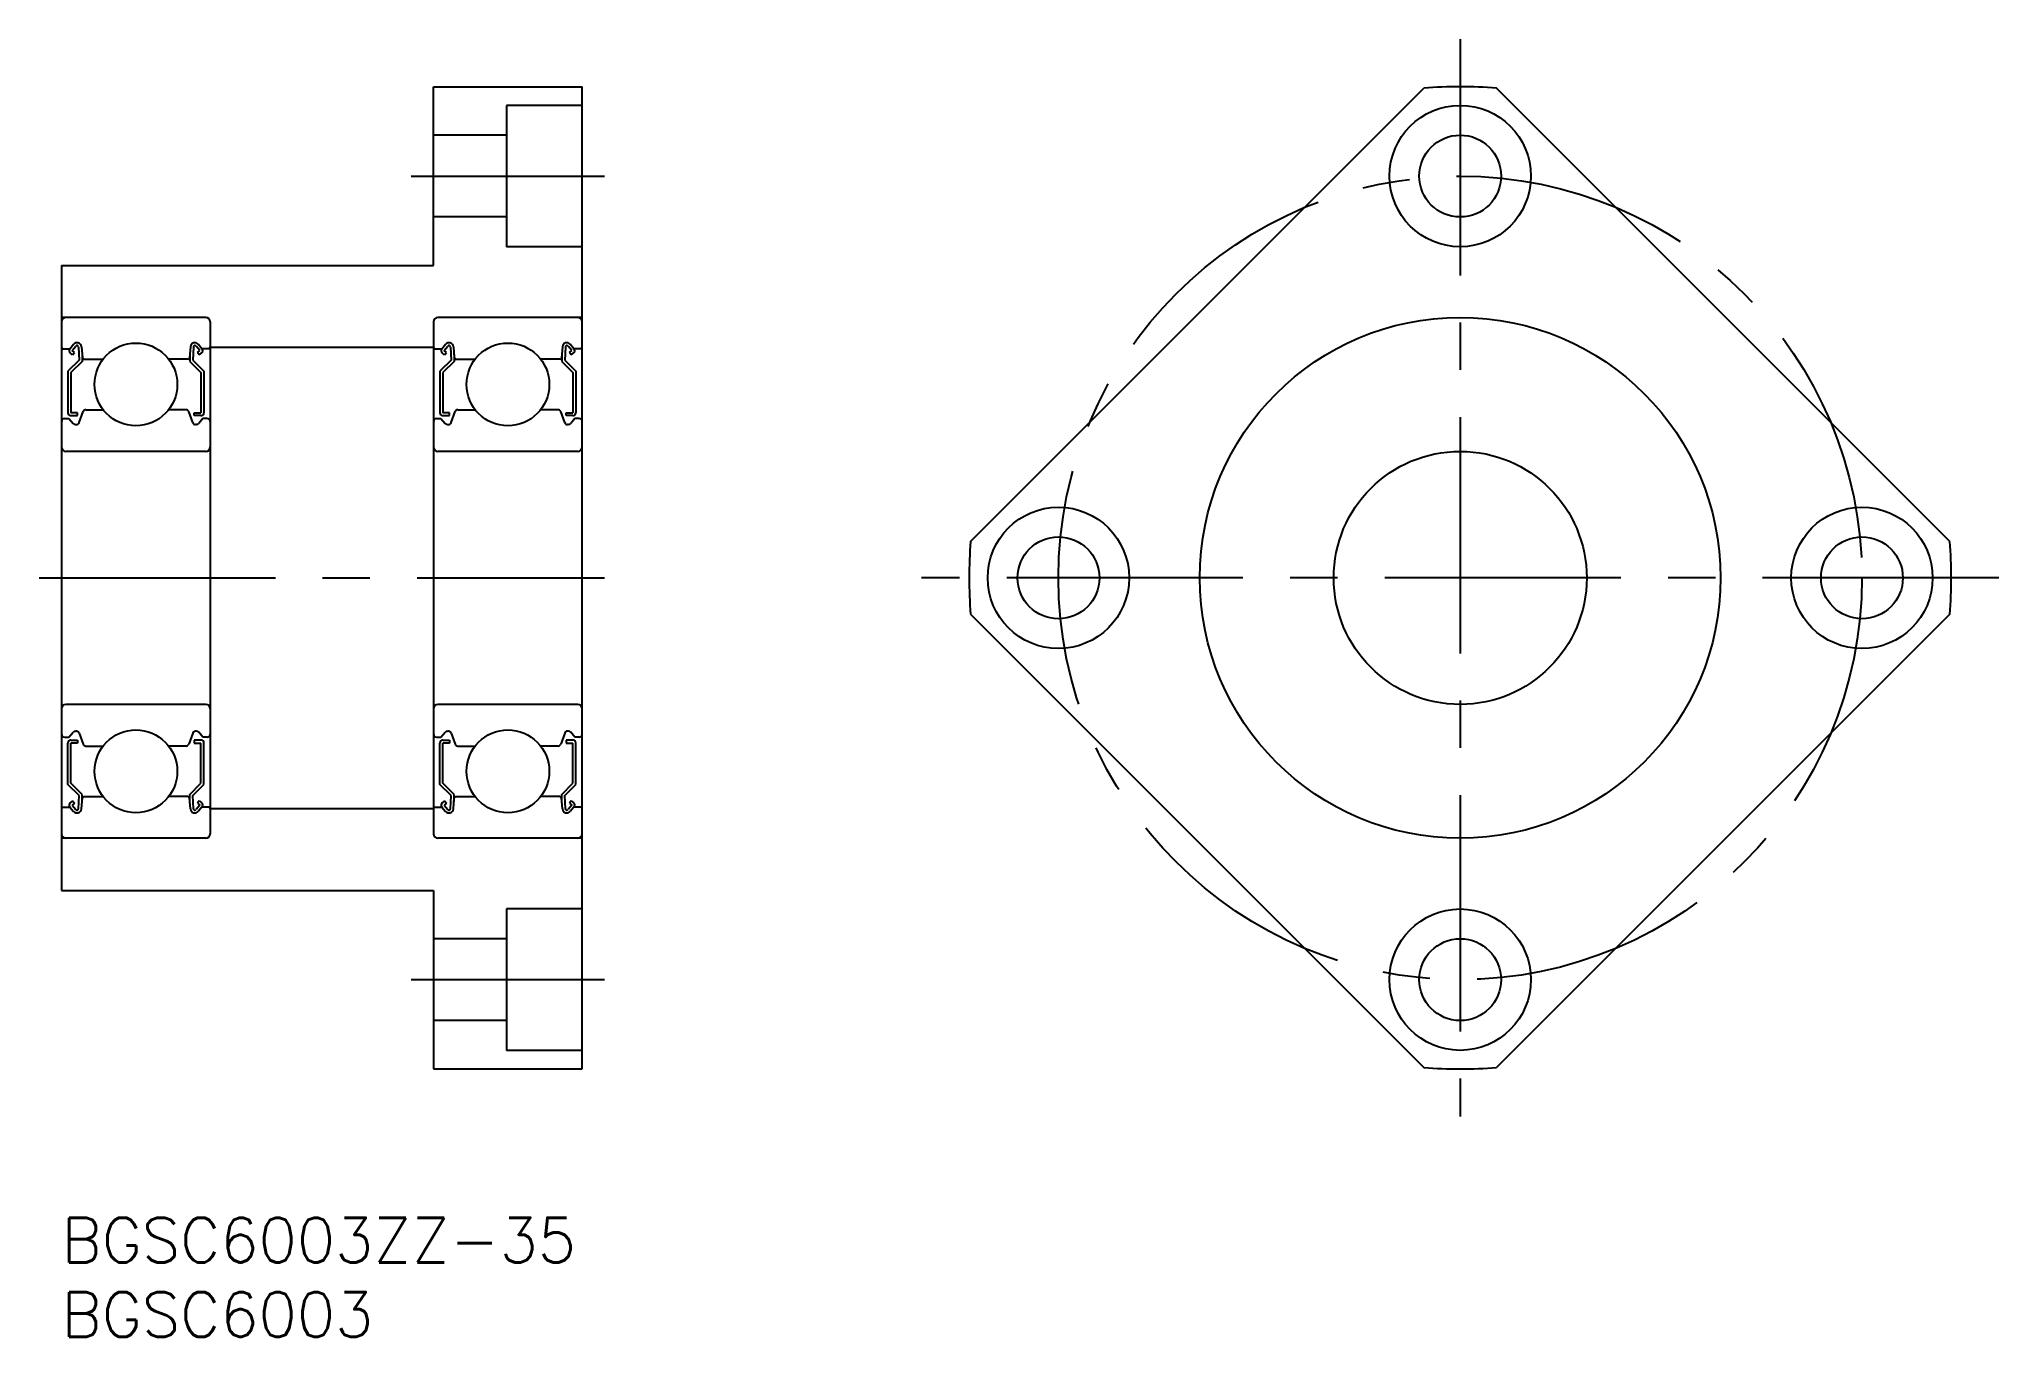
# Model space of a CAD drawing. Extents: x -2 to 130, y -8 to 79.
import ezdxf

# ---------------------------------------------------------------- set-up
doc = ezdxf.new("R2010")
doc.units = 0
doc.header["$LTSCALE"] = 0.5
doc.linetypes.add('CENTER', pattern=[50.8, 31.75, -6.35, 6.35, -6.35])
for name, color, linetype in [('MSM_CENTER', 1, 'CENTER'), ('MSM_CONTINUOUS', 7, 'CONTINUOUS'), ('MSM_PART_NUMBER', 7, 'CONTINUOUS')]:
    doc.layers.add(name, color=color, linetype=linetype)
doc.styles.get("Standard").update_dxf_attribs({"font": 'txt.shx', "height": 3, "bigfont": 'bigfont.shx'})

# ---------------------------------------------------------------- blocks, each defined once
blk = doc.blocks.new('*U1')
at = {"layer": 'MSM_PART_NUMBER'}
blk.add_text('BGSC6003ZZ-35', height=3, dxfattribs=at).set_placement((0, -3))
blk = doc.blocks.new('*U2')
at = {"layer": 'MSM_PART_NUMBER'}
blk.add_text('BGSC6003', height=3, dxfattribs=at).set_placement((0, -8))

msp = doc.modelspace()

# ---------------------------------------------------------------- linework, layer by layer
at = {"layer": 'MSM_CENTER'}
for p, q in [((94, 79.2), (94, 6.8)), ((23.5, 70), (36.5, 70)), ((-1.5, 43), (36.5, 43)), ((130.2, 43), (57.8, 43)), ((23.5, 16), (36.5, 16))]:
    msp.add_line(p, q, dxfattribs=at)
msp.add_circle((94, 43), 27, dxfattribs=at)
at = {"layer": 'MSM_CONTINUOUS'}
for p, q in [((25, 64), (25, 76)), ((25, 76), (35, 76)), ((35, 10), (35, 76)), ((61.09, 45.45), (91.55, 75.91)), ((126.91, 45.45), (96.45, 75.91)), ((29.9, 74.75), (29.9, 65.25)), ((35, 74.75), (29.9, 74.75)), ((29.9, 72.75), (25, 72.75)), ((29.9, 67.25), (25, 67.25)), ((35, 65.25), (29.9, 65.25)), ((0, 64), (25, 64)), ((0, 64), (0, 22)), ((9.7, 60.5), (0, 60.5)), ((10, 60.2), (10, 25.8)), ((25, 60.2), (25, 25.8)), ((35, 60.5), (25.3, 60.5)), ((0.1, 58.4), (0.56, 58.4)), ((0.56, 58.4), (0.81, 58.7)), ((0.74, 57.99), (0.58, 58.12)), ((0.71, 58.27), (0.96, 58.57)), ((0.87, 58.14), (0.71, 58.27)), ((0.74, 57.99), (0.87, 58.14)), ((1.14, 58.51), (1.18, 57.63)), ((1.34, 58.53), (1.4, 57.79)), ((1.38, 58.02), (1.38, 57.55)), ((8.66, 58.53), (8.6, 57.79)), ((8.62, 58.02), (8.62, 57.55)), ((8.86, 58.51), (8.82, 57.63)), ((9.29, 58.27), (9.04, 58.57)), ((9.13, 58.14), (9.29, 58.27)), ((9.26, 57.99), (9.13, 58.14)), ((9.44, 58.4), (9.19, 58.7)), ((9.26, 57.99), (9.42, 58.12)), ((9.9, 58.4), (9.44, 58.4)), ((10, 58.5), (25, 58.5)), ((25.1, 58.4), (25.56, 58.4)), ((25.56, 58.4), (25.81, 58.7)), ((25.74, 57.99), (25.58, 58.12)), ((25.71, 58.27), (25.96, 58.57)), ((25.87, 58.14), (25.71, 58.27)), ((25.74, 57.99), (25.87, 58.14)), ((26.14, 58.51), (26.18, 57.63)), ((26.34, 58.53), (26.4, 57.79)), ((26.38, 58.02), (26.38, 57.55)), ((33.66, 58.53), (33.6, 57.79)), ((33.62, 58.02), (33.62, 57.55)), ((33.86, 58.51), (33.82, 57.63)), ((34.29, 58.27), (34.04, 58.57)), ((34.13, 58.14), (34.29, 58.27)), ((34.26, 57.99), (34.13, 58.14)), ((34.44, 58.4), (34.19, 58.7)), ((34.26, 57.99), (34.42, 58.12)), ((34.9, 58.4), (34.44, 58.4)), ((1.18, 57.63), (0.43, 56.88)), ((0.43, 56.88), (0.43, 54.1)), ((1.38, 57.55), (0.63, 56.8)), ((0.63, 56.8), (0.63, 54.1)), ((1.5, 57.7), (2.8, 57.7)), ((8.5, 57.7), (7.2, 57.7)), ((8.62, 57.55), (9.37, 56.8)), ((8.82, 57.63), (9.57, 56.88)), ((9.37, 56.8), (9.37, 54.1)), ((9.57, 56.88), (9.57, 54.1)), ((26.18, 57.63), (25.43, 56.88)), ((25.43, 56.88), (25.43, 54.1)), ((26.38, 57.55), (25.63, 56.8)), ((25.63, 56.8), (25.63, 54.1)), ((26.5, 57.7), (27.8, 57.7)), ((33.5, 57.7), (32.2, 57.7)), ((33.62, 57.55), (34.37, 56.8)), ((33.82, 57.63), (34.57, 56.88)), ((34.37, 56.8), (34.37, 54.1)), ((34.57, 56.88), (34.57, 54.1)), ((1.08, 54.1), (0.63, 54.1)), ((1.08, 53.9), (1.08, 54.1)), ((1.18, 53.43), (1.45, 54.17)), ((1.64, 54.3), (2.8, 54.3)), ((8.36, 54.3), (7.2, 54.3)), ((8.82, 53.43), (8.55, 54.17)), ((8.92, 54.1), (9.37, 54.1)), ((8.92, 53.9), (8.92, 54.1)), ((26.08, 54.1), (25.63, 54.1)), ((26.08, 53.9), (26.08, 54.1)), ((26.18, 53.43), (26.45, 54.17)), ((26.64, 54.3), (27.8, 54.3)), ((33.36, 54.3), (32.2, 54.3)), ((33.82, 53.43), (33.55, 54.17)), ((33.92, 54.1), (34.37, 54.1)), ((33.92, 53.9), (33.92, 54.1)), ((0.2, 53.7), (0.5, 53.7)), ((0.5, 53.7), (0.78, 53.37)), ((0.63, 53.9), (1.08, 53.9)), ((0.93, 53.3), (0.99, 53.3)), ((9.37, 53.9), (8.92, 53.9)), ((9.07, 53.3), (9.01, 53.3)), ((9.5, 53.7), (9.22, 53.37)), ((9.8, 53.7), (9.5, 53.7)), ((25.2, 53.7), (25.5, 53.7)), ((25.5, 53.7), (25.78, 53.37)), ((25.63, 53.9), (26.08, 53.9)), ((25.93, 53.3), (25.99, 53.3)), ((34.37, 53.9), (33.92, 53.9)), ((34.07, 53.3), (34.01, 53.3)), ((34.5, 53.7), (34.22, 53.37)), ((34.8, 53.7), (34.5, 53.7)), ((9.7, 51.5), (0.3, 51.5)), ((34.7, 51.5), (25.3, 51.5)), ((61.09, 40.55), (91.55, 10.09)), ((126.91, 40.55), (96.45, 10.09)), ((9.7, 34.5), (0.3, 34.5)), ((34.7, 34.5), (25.3, 34.5)), ((0.2, 32.3), (0.5, 32.3)), ((0.43, 29.12), (0.43, 31.9)), ((0.5, 32.3), (0.78, 32.63)), ((0.63, 32.1), (1.08, 32.1)), ((0.63, 29.2), (0.63, 31.9)), ((1.08, 31.9), (0.63, 31.9)), ((0.93, 32.7), (0.99, 32.7)), ((1.08, 32.1), (1.08, 31.9)), ((1.18, 32.57), (1.45, 31.83)), ((1.64, 31.7), (2.8, 31.7)), ((8.36, 31.7), (7.2, 31.7)), ((8.82, 32.57), (8.55, 31.83)), ((9.37, 32.1), (8.92, 32.1)), ((8.92, 32.1), (8.92, 31.9)), ((8.92, 31.9), (9.37, 31.9)), ((9.07, 32.7), (9.01, 32.7)), ((9.5, 32.3), (9.22, 32.63)), ((9.37, 29.2), (9.37, 31.9)), ((9.8, 32.3), (9.5, 32.3)), ((9.57, 29.12), (9.57, 31.9)), ((25.2, 32.3), (25.5, 32.3)), ((25.43, 29.12), (25.43, 31.9)), ((25.5, 32.3), (25.78, 32.63)), ((25.63, 32.1), (26.08, 32.1)), ((25.63, 29.2), (25.63, 31.9)), ((26.08, 31.9), (25.63, 31.9)), ((25.93, 32.7), (25.99, 32.7)), ((26.08, 32.1), (26.08, 31.9)), ((26.18, 32.57), (26.45, 31.83)), ((26.64, 31.7), (27.8, 31.7)), ((33.36, 31.7), (32.2, 31.7)), ((33.82, 32.57), (33.55, 31.83)), ((34.37, 32.1), (33.92, 32.1)), ((33.92, 32.1), (33.92, 31.9)), ((33.92, 31.9), (34.37, 31.9)), ((34.07, 32.7), (34.01, 32.7)), ((34.5, 32.3), (34.22, 32.63)), ((34.37, 29.2), (34.37, 31.9)), ((34.8, 32.3), (34.5, 32.3)), ((34.57, 29.12), (34.57, 31.9)), ((1.18, 28.37), (0.43, 29.12)), ((1.38, 28.45), (0.63, 29.2)), ((8.62, 28.45), (9.37, 29.2)), ((8.82, 28.37), (9.57, 29.12)), ((26.18, 28.37), (25.43, 29.12)), ((26.38, 28.45), (25.63, 29.2)), ((33.62, 28.45), (34.37, 29.2)), ((33.82, 28.37), (34.57, 29.12)), ((0.74, 28.01), (0.58, 27.88)), ((0.87, 27.86), (0.71, 27.73)), ((0.71, 27.73), (0.96, 27.43)), ((0.74, 28.01), (0.87, 27.86)), ((1.14, 27.49), (1.18, 28.37)), ((1.34, 27.47), (1.4, 28.21)), ((1.38, 27.98), (1.38, 28.45)), ((1.5, 28.3), (2.8, 28.3)), ((8.5, 28.3), (7.2, 28.3)), ((8.66, 27.47), (8.6, 28.21)), ((8.62, 27.98), (8.62, 28.45)), ((8.86, 27.49), (8.82, 28.37)), ((9.29, 27.73), (9.04, 27.43)), ((9.26, 28.01), (9.13, 27.86)), ((9.13, 27.86), (9.29, 27.73)), ((9.26, 28.01), (9.42, 27.88)), ((25.74, 28.01), (25.58, 27.88)), ((25.87, 27.86), (25.71, 27.73)), ((25.71, 27.73), (25.96, 27.43)), ((25.74, 28.01), (25.87, 27.86)), ((26.14, 27.49), (26.18, 28.37)), ((26.34, 27.47), (26.4, 28.21)), ((26.38, 27.98), (26.38, 28.45)), ((26.5, 28.3), (27.8, 28.3)), ((33.5, 28.3), (32.2, 28.3)), ((33.66, 27.47), (33.6, 28.21)), ((33.62, 27.98), (33.62, 28.45)), ((33.86, 27.49), (33.82, 28.37)), ((34.29, 27.73), (34.04, 27.43)), ((34.26, 28.01), (34.13, 27.86)), ((34.13, 27.86), (34.29, 27.73)), ((34.26, 28.01), (34.42, 27.88)), ((0.1, 27.6), (0.56, 27.6)), ((0.56, 27.6), (0.81, 27.3)), ((9.44, 27.6), (9.19, 27.3)), ((9.9, 27.6), (9.44, 27.6)), ((10, 27.5), (25, 27.5)), ((25.1, 27.6), (25.56, 27.6)), ((25.56, 27.6), (25.81, 27.3)), ((34.44, 27.6), (34.19, 27.3)), ((34.9, 27.6), (34.44, 27.6)), ((9.7, 25.5), (0, 25.5)), ((35, 25.5), (25.3, 25.5)), ((0, 22), (25, 22)), ((25, 22), (25, 10)), ((29.9, 20.75), (29.9, 11.25)), ((35, 20.75), (29.9, 20.75)), ((29.9, 18.75), (25, 18.75)), ((29.9, 13.25), (25, 13.25)), ((35, 11.25), (29.9, 11.25)), ((25, 10), (35, 10))]:
    msp.add_line(p, q, dxfattribs=at)
for centre, radius in [((94, 70), 4.75), ((94, 70), 2.75), ((94, 43), 17.5), ((5, 56), 2.78), ((30, 56), 2.78), ((94, 43), 8.5), ((67, 43), 4.75), ((121, 43), 4.75), ((67, 43), 2.75), ((121, 43), 2.75), ((5, 30), 2.78), ((30, 30), 2.78), ((94, 16), 4.75), ((94, 16), 2.75)]:
    msp.add_circle(centre, radius, dxfattribs=at)
for centre, radius, start, end in [((94, 43), 33, 85.7491, 94.2509), ((0.3, 60.2), 0.3, 90, 180), ((9.7, 60.2), 0.3, 0, 90), ((25.3, 60.2), 0.3, 90, 180), ((34.7, 60.2), 0.3, 0, 90), ((0.1, 58.5), 0.1, 180, 270), ((0.71, 58.27), 0.2, 140.0031, 230.0825), ((1.04, 58.5), 0.3, 4.9968, 140.0031), ((1.04, 58.51), 0.1, 2.8198, 140.0011), ((8.96, 58.5), 0.3, 39.9969, 175.0032), ((8.96, 58.51), 0.1, 39.9989, 177.1802), ((9.29, 58.27), 0.2, 309.9175, 39.9969), ((9.9, 58.5), 0.1, 270, 0), ((25.1, 58.5), 0.1, 180, 270), ((25.71, 58.27), 0.2, 140.0031, 230.0825), ((26.04, 58.5), 0.3, 4.9968, 140.0031), ((26.04, 58.51), 0.1, 2.8198, 140.0011), ((33.96, 58.5), 0.3, 39.9969, 175.0032), ((33.96, 58.51), 0.1, 39.9989, 177.1802), ((34.29, 58.27), 0.2, 309.9175, 39.9969), ((34.9, 58.5), 0.1, 270, 0), ((1.5, 57.8), 0.1, 184.9968, 270), ((8.5, 57.8), 0.1, 270, 355.0032), ((26.5, 57.8), 0.1, 184.9968, 270), ((33.5, 57.8), 0.1, 270, 355.0032), ((0.63, 54.1), 0.2, 180, 270), ((1.64, 54.1), 0.2, 90, 159.9921), ((8.36, 54.1), 0.2, 20.0079, 90), ((9.37, 54.1), 0.2, 270, 0), ((25.63, 54.1), 0.2, 180, 270), ((26.64, 54.1), 0.2, 90, 159.9921), ((33.36, 54.1), 0.2, 20.0079, 90), ((34.37, 54.1), 0.2, 270, 0), ((0.2, 53.5), 0.2, 90, 180), ((0.93, 53.5), 0.2, 219.9947, 270), ((0.99, 53.5), 0.2, 270, 339.9921), ((9.01, 53.5), 0.2, 200.0079, 270), ((9.07, 53.5), 0.2, 270, 320.0053), ((9.8, 53.5), 0.2, 0, 90), ((25.2, 53.5), 0.2, 90, 180), ((25.93, 53.5), 0.2, 219.9947, 270), ((25.99, 53.5), 0.2, 270, 339.9921), ((34.01, 53.5), 0.2, 200.0079, 270), ((34.07, 53.5), 0.2, 270, 320.0053), ((34.8, 53.5), 0.2, 0, 90), ((0.3, 51.8), 0.3, 180, 270), ((9.7, 51.8), 0.3, 270, 0), ((25.3, 51.8), 0.3, 180, 270), ((34.7, 51.8), 0.3, 270, 0), ((94, 43), 33, 175.7491, 184.2509), ((94, 43), 33, 355.7491, 4.2509), ((0.3, 34.2), 0.3, 90, 180), ((9.7, 34.2), 0.3, 0, 90), ((25.3, 34.2), 0.3, 90, 180), ((34.7, 34.2), 0.3, 0, 90), ((0.2, 32.5), 0.2, 180, 270), ((0.63, 31.9), 0.2, 90, 180), ((0.93, 32.5), 0.2, 90, 140.0053), ((0.99, 32.5), 0.2, 20.0079, 90), ((1.64, 31.9), 0.2, 200.0079, 270), ((8.36, 31.9), 0.2, 270, 339.9921), ((9.01, 32.5), 0.2, 90, 159.9921), ((9.07, 32.5), 0.2, 39.9947, 90), ((9.37, 31.9), 0.2, 0, 90), ((9.8, 32.5), 0.2, 270, 0), ((25.2, 32.5), 0.2, 180, 270), ((25.63, 31.9), 0.2, 90, 180), ((25.93, 32.5), 0.2, 90, 140.0053), ((25.99, 32.5), 0.2, 20.0079, 90), ((26.64, 31.9), 0.2, 200.0079, 270), ((33.36, 31.9), 0.2, 270, 339.9921), ((34.01, 32.5), 0.2, 90, 159.9921), ((34.07, 32.5), 0.2, 39.9947, 90), ((34.37, 31.9), 0.2, 0, 90), ((34.8, 32.5), 0.2, 270, 0), ((0.71, 27.73), 0.2, 129.9175, 219.9969), ((1.5, 28.2), 0.1, 90, 175.0032), ((8.5, 28.2), 0.1, 4.9968, 90), ((9.29, 27.73), 0.2, 320.0031, 50.0825), ((25.71, 27.73), 0.2, 129.9175, 219.9969), ((26.5, 28.2), 0.1, 90, 175.0032), ((33.5, 28.2), 0.1, 4.9968, 90), ((34.29, 27.73), 0.2, 320.0031, 50.0825), ((0.1, 27.5), 0.1, 90, 180), ((1.04, 27.5), 0.3, 219.9969, 355.0032), ((1.04, 27.49), 0.1, 219.9989, 357.1802), ((8.96, 27.5), 0.3, 184.9968, 320.0031), ((8.96, 27.49), 0.1, 182.8198, 320.0011), ((9.9, 27.5), 0.1, 0, 90), ((25.1, 27.5), 0.1, 90, 180), ((26.04, 27.5), 0.3, 219.9969, 355.0032), ((26.04, 27.49), 0.1, 219.9989, 357.1802), ((33.96, 27.5), 0.3, 184.9968, 320.0031), ((33.96, 27.49), 0.1, 182.8198, 320.0011), ((34.9, 27.5), 0.1, 0, 90), ((0.3, 25.8), 0.3, 180, 270), ((9.7, 25.8), 0.3, 270, 0), ((25.3, 25.8), 0.3, 180, 270), ((34.7, 25.8), 0.3, 270, 0), ((94, 43), 33, 265.7491, 274.2509)]:
    msp.add_arc(centre, radius, start, end, dxfattribs=at)

# ---------------------------------------------------------------- block references
for name in ['*U1', '*U2']:
    msp.add_blockref(name, (0, 0), dxfattribs=at)

doc.saveas('drawing.dxf')
